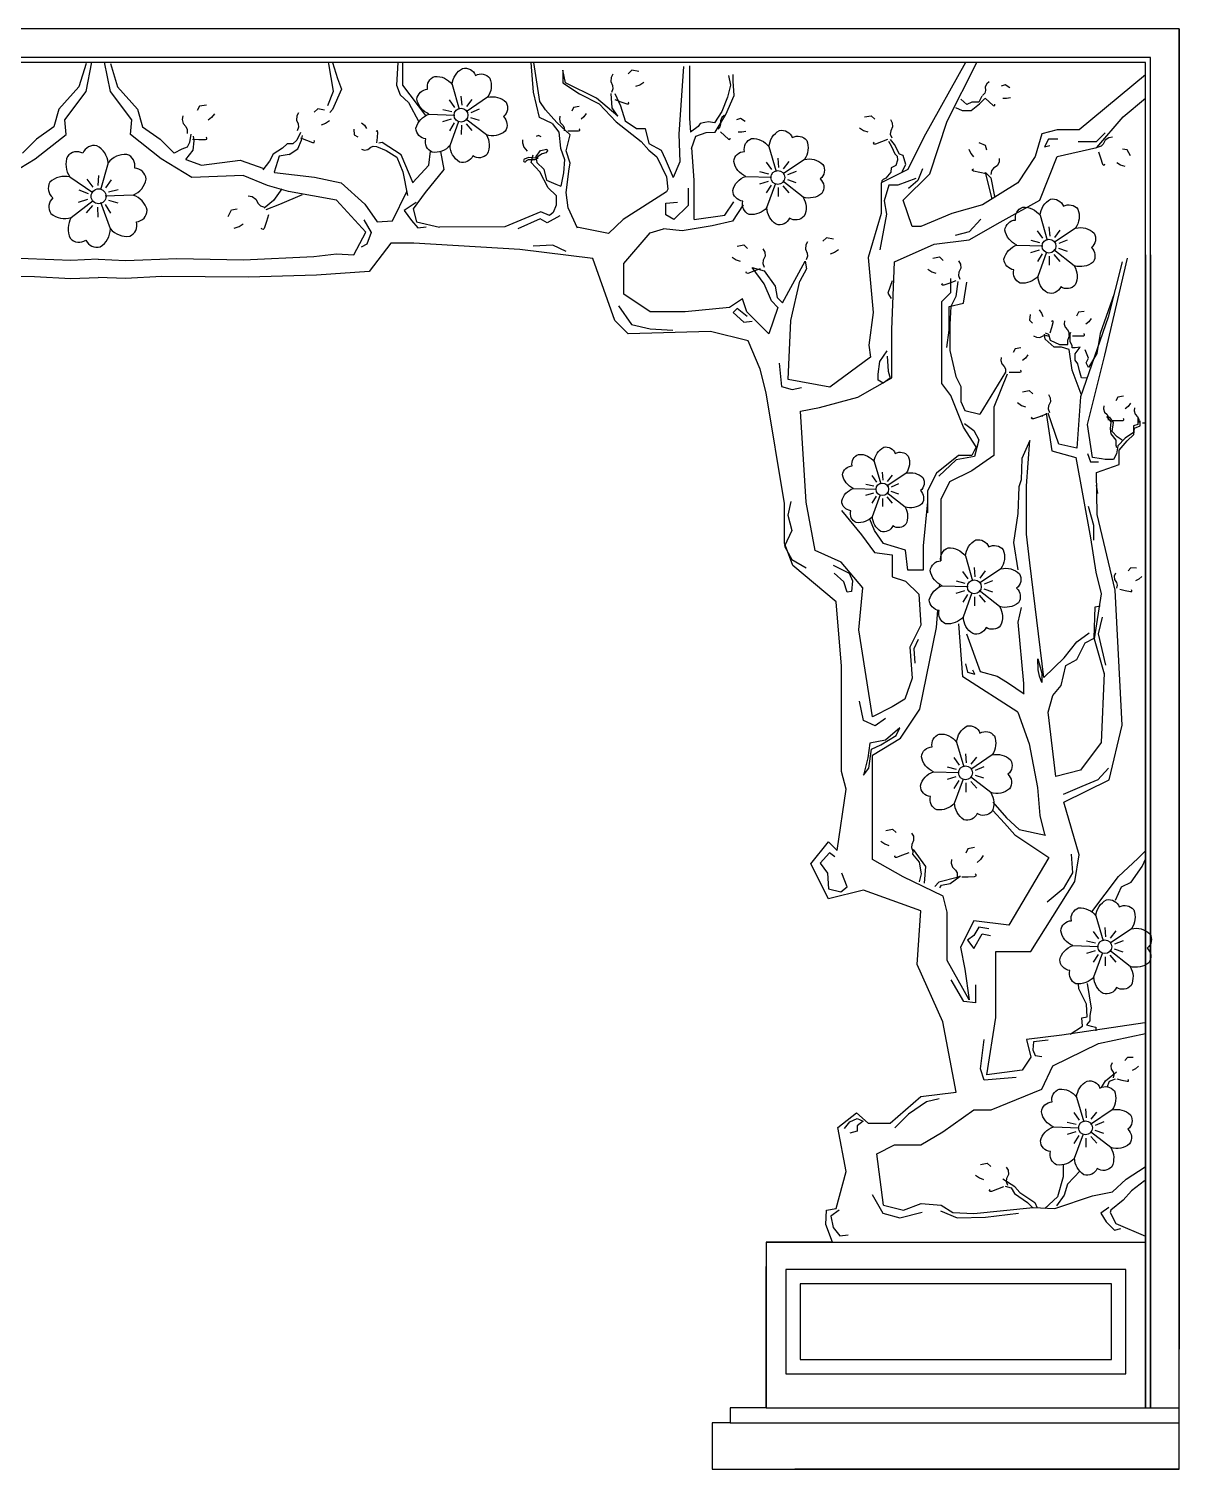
# Model space of a CAD drawing. Header units: metres. Extents: x 195 to 3795, y 4590 to 6990.
# Drawn here: x 1879 to 3795, y 4590 to 6990 of the extents above; entities that cross this region are included whole.
import ezdxf

# ---------------------------------------------------------------- set-up
doc = ezdxf.new("R2010")
doc.units = ezdxf.units.M
for name, color, linetype in [('3', 3, 'Continuous'), ('4', 4, 'Continuous'), ('7', 7, 'Continuous')]:
    doc.layers.add(name, color=color, linetype=linetype)

msp = doc.modelspace()

# ---------------------------------------------------------------- linework, layer by layer
at = {"layer": '3'}
for p, q in [((2584.38, 6897.41), (2596.3, 6856.01)), ((2579.68, 6871.42), (2588.39, 6859.03)), ((2599.11, 6877.88), (2600.32, 6862.73)), ((2643.48, 6875.98), (2607.79, 6851.85)), ((2617.3, 6872.42), (2608.2, 6860.31)), ((2545.74, 6847.84), (2588.79, 6846.38)), ((2568.87, 6855.8), (2583.65, 6852.28)), ((2629.45, 6855.94), (2615.42, 6850.1)), ((2629.88, 6836.95), (2615.55, 6841.86)), ((2569, 6835.33), (2583.48, 6839.78)), ((2580.52, 6820.22), (2588.44, 6833.19)), ((2580.95, 6795.76), (2595.64, 6836.26)), ((2600.03, 6814.02), (2600.27, 6829.17)), ((2641.35, 6813.16), (2607.37, 6839.64)), ((2617.96, 6820.31), (2608.07, 6831.84)), ((3671.86, 6816.66), (3656.94, 6801.76)), ((3112.02, 6793.74), (3123.94, 6752.34)), ((3634.57, 6801.76), (3627.11, 6801.76)), ((3656.94, 6801.76), (3634.57, 6801.76)), ((3126.75, 6774.2), (3127.96, 6759.06)), ((3171.11, 6772.3), (3135.43, 6748.17)), ((3144.94, 6768.75), (3135.84, 6756.63)), ((1995.62, 6745.31), (1994.31, 6728.96)), ((2011.52, 6766.41), (1998.65, 6721.7)), ((3073.38, 6744.16), (3116.43, 6742.7)), ((3096.51, 6752.13), (3111.28, 6748.6)), ((3107.31, 6767.74), (3116.02, 6755.35)), ((3157.08, 6752.26), (3143.06, 6746.43)), ((1947.7, 6743.26), (1986.25, 6717.2)), ((1962.86, 6721.62), (1978.01, 6715.32)), ((1975.97, 6739.42), (1985.8, 6726.34)), ((2016.61, 6738.34), (2007.2, 6724.95)), ((2028.28, 6721.47), (2012.32, 6717.66)), ((3096.64, 6731.65), (3111.12, 6736.1)), ((3108.16, 6716.55), (3116.08, 6729.51)), ((3108.58, 6692.09), (3123.27, 6732.59)), ((3127.67, 6710.35), (3127.91, 6725.49)), ((3168.99, 6709.48), (3135.01, 6735.97)), ((3145.59, 6716.63), (3135.71, 6728.17)), ((3157.52, 6733.28), (3143.19, 6738.18)), ((1950, 6675.41), (1986.69, 6704.02)), ((1962.39, 6701.11), (1977.86, 6706.41)), ((2015.24, 6656.63), (1999.37, 6700.37)), ((2053.26, 6712.87), (2006.76, 6711.29)), ((2015.7, 6683.04), (2007.15, 6697.04)), ((2028.13, 6699.36), (2012.5, 6704.17)), ((1975.27, 6683.13), (1985.94, 6695.59)), ((1994.62, 6676.35), (1994.36, 6692.71)), ((3563.59, 6679.34), (3575.5, 6637.95)), ((3558.88, 6653.35), (3567.59, 6640.96)), ((3578.31, 6659.81), (3579.52, 6644.67)), ((3622.68, 6657.91), (3586.99, 6633.78)), ((3596.5, 6654.36), (3587.41, 6642.24)), ((3524.94, 6629.77), (3568, 6628.31)), ((3548.07, 6637.73), (3562.85, 6634.21)), ((3608.65, 6637.87), (3594.62, 6632.04)), ((3548.21, 6617.26), (3562.68, 6621.71)), ((3559.72, 6602.16), (3567.64, 6615.12)), ((3560.15, 6577.7), (3574.84, 6618.19)), ((3579.23, 6595.96), (3579.47, 6611.1)), ((3620.55, 6595.09), (3586.58, 6621.57)), ((3597.16, 6602.24), (3587.27, 6613.78)), ((3609.08, 6618.88), (3594.75, 6623.79)), ((3058.99, 6523.94), (3052.21, 6517.16)), ((3075.96, 6510.38), (3058.99, 6523.94)), ((3287.42, 6268.92), (3298.15, 6231.66)), ((3283.18, 6245.53), (3291.02, 6234.37)), ((3300.67, 6251.34), (3301.76, 6237.71)), ((3340.6, 6249.63), (3308.48, 6227.92)), ((3317.04, 6246.43), (3308.86, 6235.53)), ((3252.64, 6224.3), (3291.39, 6222.99)), ((3273.46, 6231.47), (3286.75, 6228.3)), ((3273.58, 6213.05), (3286.61, 6217.05)), ((3338.69, 6193.09), (3308.11, 6216.93)), ((3327.97, 6231.6), (3315.35, 6226.35)), ((3328.37, 6214.51), (3315.47, 6218.92)), ((3283.94, 6199.45), (3291.07, 6211.12)), ((3284.33, 6177.44), (3297.55, 6213.89)), ((3301.5, 6193.87), (3301.72, 6207.5)), ((3317.63, 6199.53), (3308.74, 6209.91)), ((3439.22, 6111.69), (3451.14, 6070.29)), ((3434.51, 6085.69), (3443.22, 6073.3)), ((3453.94, 6092.15), (3455.15, 6077.01)), ((3498.31, 6090.25), (3462.62, 6066.12)), ((3472.13, 6086.7), (3463.04, 6074.58)), ((3400.57, 6062.11), (3443.63, 6060.65)), ((3423.7, 6070.08), (3438.48, 6066.55)), ((3423.84, 6049.6), (3438.31, 6054.05)), ((3435.78, 6010.04), (3450.47, 6050.53)), ((3496.18, 6027.43), (3462.21, 6053.91)), ((3484.28, 6070.21), (3470.25, 6064.38)), ((3484.71, 6051.22), (3470.38, 6056.13)), ((3435.35, 6034.5), (3443.27, 6047.46)), ((3454.86, 6028.3), (3455.1, 6043.44)), ((3472.79, 6034.58), (3462.9, 6046.12)), ((3439.41, 5931.64), (3442.85, 5917.9)), ((3559.7, 5940.22), (3566.58, 5916.19)), ((3442.85, 5917.9), (3454.88, 5914.47)), ((3454.88, 5914.47), (3451.44, 5921.34)), ((3566.58, 5916.19), (3566.58, 5900.74)), ((3424.57, 5801.64), (3436.49, 5760.25)), ((3409.05, 5760.03), (3423.83, 5756.51)), ((3419.86, 5775.65), (3428.57, 5763.26)), ((3439.29, 5782.11), (3440.5, 5766.96)), ((3483.66, 5780.21), (3447.97, 5756.08)), ((3457.48, 5776.66), (3448.39, 5764.54)), ((3469.63, 5760.17), (3455.6, 5754.34)), ((3385.92, 5752.07), (3428.98, 5750.61)), ((3409.19, 5739.56), (3423.66, 5744.01)), ((3420.7, 5724.45), (3428.62, 5737.42)), ((3421.13, 5699.99), (3435.82, 5740.49)), ((3481.53, 5717.39), (3447.56, 5743.87)), ((3458.14, 5724.54), (3448.26, 5736.07)), ((3470.06, 5741.18), (3455.73, 5746.09)), ((3440.21, 5718.25), (3440.45, 5733.4)), ((3656.59, 5511.91), (3668.51, 5470.52)), ((3651.88, 5485.92), (3660.59, 5473.53)), ((3671.32, 5492.38), (3672.53, 5477.24)), ((3715.68, 5490.48), (3680, 5466.35)), ((3689.51, 5486.93), (3680.41, 5474.81)), ((3617.95, 5462.34), (3661, 5460.88)), ((3641.08, 5470.31), (3655.85, 5466.78)), ((3641.21, 5449.83), (3655.69, 5454.28)), ((3653.15, 5410.27), (3667.84, 5450.76)), ((3713.56, 5427.66), (3679.58, 5454.14)), ((3701.65, 5470.44), (3687.63, 5464.61)), ((3702.09, 5451.45), (3687.76, 5456.36)), ((3652.73, 5434.73), (3660.64, 5447.69)), ((3672.24, 5428.53), (3672.48, 5443.67)), ((3690.16, 5434.81), (3680.28, 5446.35)), ((3624.4, 5210.07), (3636.32, 5168.67)), ((3619.69, 5184.08), (3628.4, 5171.68)), ((3639.12, 5190.53), (3640.34, 5175.39)), ((3683.49, 5188.63), (3647.8, 5164.5)), ((3657.32, 5185.08), (3648.22, 5172.97)), ((3585.75, 5160.49), (3628.81, 5159.04)), ((3608.89, 5168.46), (3623.66, 5164.93)), ((3669.46, 5168.59), (3655.43, 5162.76)), ((3609.02, 5147.98), (3623.5, 5152.44)), ((3620.53, 5132.88), (3628.45, 5145.84)), ((3620.96, 5108.42), (3635.65, 5148.92)), ((3640.05, 5126.68), (3640.29, 5141.83)), ((3681.37, 5125.81), (3647.39, 5152.3)), ((3657.97, 5132.96), (3648.09, 5144.5)), ((3669.9, 5149.61), (3655.57, 5154.51)), ((3795.21, 4692), (3795.21, 4692))]:
    msp.add_line(p, q, dxfattribs=at)
for points in [[(3739.21, 4692), (3739.21, 6934), (250.79, 6934), (250.79, 6611.76)], [(2852.01, 6914.21), (2849.02, 6908.83), (2848.51, 6902.04), (2851.56, 6895.43), (2852.13, 6890.23), (2849.87, 6884.09)], [(2895.1, 6918.73), (2883.91, 6920.87), (2877.81, 6915.15)], [(2903.41, 6900.7), (2896.75, 6896.18), (2889.86, 6893.74)], [(3478.59, 6901.52), (3474.62, 6898.28), (3472.13, 6893.18), (3472.46, 6887.12), (3471.3, 6882.92), (3467.66, 6878.86)], [(3513.35, 6891.76), (3505.34, 6896.86), (3498.85, 6894.31)], [(2855.25, 6872.21), (2865.35, 6868.48), (2875.46, 6864.75), (2877.98, 6864.81), (2878.62, 6866.57), (2877.63, 6867.93)], [(3514.24, 6875.24), (3507.69, 6873.79), (3501.6, 6874.02)], [(2135.64, 6844.97), (2134.51, 6838.93), (2136.17, 6832.32), (2141.15, 6827.02), (2143.34, 6822.27), (2143.12, 6815.72)], [(2175.1, 6862.88), (2163.81, 6861.37), (2159.82, 6854.01)], [(2188.68, 6848.4), (2183.79, 6842.01), (2178.03, 6837.52)], [(2328.62, 6850.17), (2325.64, 6844.79), (2325.13, 6838), (2328.18, 6831.39), (2328.75, 6826.19), (2326.48, 6820.05)], [(2371.72, 6854.69), (2360.53, 6856.83), (2354.42, 6851.11)], [(2763.75, 6844.34), (2762.96, 6839.27), (2764.53, 6833.82), (2768.82, 6829.53), (2770.77, 6825.63), (2770.77, 6820.18)], [(2796.13, 6860.31), (2786.76, 6858.76), (2783.64, 6852.52)], [(2807.83, 6848.62), (2803.93, 6843.17), (2799.25, 6839.27)], [(3037.69, 6845.28), (3033.73, 6842.03), (3031.24, 6836.93), (3031.56, 6830.88), (3030.41, 6826.67), (3026.76, 6822.62)], [(3072.46, 6835.51), (3064.45, 6840.61), (3057.96, 6838.06)], [(3271.18, 6843.13), (3282.37, 6845.27), (3288.48, 6839.55)], [(2380.03, 6836.66), (2373.37, 6832.15), (2366.48, 6829.71)], [(2420.66, 6823.02), (2421.33, 6813.56), (2427.24, 6809.86)], [(2433.4, 6833.58), (2438.46, 6829.18), (2441.9, 6824.15)], [(2459.21, 6800.18), (2460.05, 6809.11), (2460.9, 6818.05), (2460.31, 6820.06), (2458.75, 6820.21), (2457.87, 6819.12)], [(2777.01, 6819.79), (2785.98, 6819.79), (2794.96, 6819.79), (2796.91, 6820.57), (2796.91, 6822.12), (2795.74, 6822.9)], [(3031.14, 6818.15), (3037.82, 6812.15), (3044.49, 6806.16), (3046.46, 6805.43), (3047.5, 6806.59), (3047.15, 6807.95)], [(3073.34, 6818.99), (3066.79, 6817.55), (3060.71, 6817.78)], [(3262.87, 6825.1), (3269.53, 6820.58), (3276.42, 6818.14)], [(3314.28, 6838.61), (3317.26, 6833.23), (3317.77, 6826.44), (3314.73, 6819.83), (3314.15, 6814.63), (3316.42, 6808.49)], [(2151.99, 6806.15), (2162.75, 6805.8), (2173.51, 6805.45), (2175.88, 6806.31), (2175.94, 6808.18), (2174.57, 6809.16)], [(2331.87, 6808.17), (2341.97, 6804.44), (2352.07, 6800.71), (2354.59, 6800.77), (2355.24, 6802.53), (2354.25, 6803.89)], [(2433.52, 6789.28), (2438.49, 6788.03), (2444.07, 6789.07), (2448.74, 6792.94), (2452.8, 6794.52), (2458.23, 6794)], [(2701.32, 6804.98), (2701.32, 6799.91), (2703.66, 6792.9), (2709.52, 6786.27)], [(2732.53, 6810.04), (2728.24, 6812.38), (2724.34, 6810.43)], [(3309.55, 6805.46), (3299.45, 6801.73), (3289.35, 6797.99), (3286.83, 6798.06), (3286.18, 6799.82), (3287.18, 6801.18)], [(3461.52, 6800.46), (3472.13, 6796.31), (3474.25, 6788.21)], [(3593.26, 6806.36), (3577.76, 6806.36), (3571.11, 6793.09), (3579.97, 6795.3)], [(3683.89, 6809.31), (3677.82, 6808.33), (3672.17, 6804.54), (3668.85, 6798.06), (3665.12, 6794.39), (3658.89, 6792.38)], [(2724.09, 6777.42), (2731.31, 6787.29), (2742, 6789.43), (2743.07, 6786.49), (2740.4, 6783.29), (2734.52, 6781.69), (2726.77, 6776.88), (2726.77, 6773.15), (2724.36, 6776.35), (2724.36, 6777.95)], [(3444.88, 6789.64), (3448.11, 6782.26), (3452.64, 6776.53)], [(3495.58, 6773.67), (3495.24, 6767.52), (3492.05, 6761.51), (3485.95, 6757.54), (3482.69, 6753.45), (3481.34, 6747.04)], [(3660.75, 6785.11), (3664.05, 6774.86), (3667.36, 6764.61), (3668.97, 6762.67), (3670.75, 6763.25), (3671.21, 6764.87)], [(3714.08, 6778.22), (3708.85, 6788.34), (3700.57, 6789.6)], [(3367.54, 6756.78), (3359.74, 6737.31), (3344.15, 6723.68)], [(3473.91, 6748.13), (3463.38, 6750.36), (3452.84, 6752.58), (3450.75, 6753.98), (3451.13, 6755.81), (3452.7, 6756.44)], [(3705.04, 6760.54), (3697.37, 6762.99), (3691.2, 6766.9)], [(2977.25, 6724.71), (2977.25, 6695.5), (2953.86, 6672.14), (2940.21, 6679.93), (2940.21, 6699.4), (2959.7, 6701.34)], [(3356.36, 6740.69), (3326.53, 6729.51), (3311.61, 6729.51), (3304.16, 6703.44), (3307.88, 6681.09), (3296.7, 6621.49)], [(2244.63, 6711.5), (2251.31, 6710.41), (2257.51, 6706.21), (2261.13, 6699.07), (2265.22, 6695.02), (2272.07, 6692.79)], [(2524.27, 6700.83), (2504.48, 6687.15), (2516.66, 6670.42), (2527.31, 6658.26), (2541.02, 6659.78)], [(2211.31, 6677.42), (2217.1, 6688.53), (2226.21, 6689.89)], [(2278.64, 6680.03), (2274.96, 6668.77), (2271.28, 6657.51), (2269.5, 6655.38), (2267.55, 6656.02), (2267.05, 6657.81)], [(2763.93, 6678.15), (2742.65, 6666.7), (2731.18, 6673.24), (2693.53, 6656.89)], [(3464.99, 6673.06), (3445.5, 6651.64), (3422.11, 6645.8)], [(2221.18, 6657.95), (2229.62, 6660.6), (2236.43, 6664.88)], [(2437.49, 6671.94), (2449.67, 6650.65), (2442.06, 6630.89), (2432.93, 6626.32)], [(2774.37, 6619.09), (2751.99, 6629.41), (2719.3, 6627.69)], [(3058.84, 6627.69), (3070.03, 6629.82), (3076.13, 6624.1)], [(3176.2, 6635.2), (3173.22, 6629.82), (3172.71, 6623.03), (3175.75, 6616.42), (3176.33, 6611.22), (3174.06, 6605.08)], [(3219.3, 6639.72), (3208.11, 6641.86), (3202, 6636.13)], [(3050.52, 6609.66), (3057.18, 6605.14), (3064.07, 6602.7)], [(3101.93, 6623.16), (3104.92, 6617.79), (3105.43, 6611), (3102.38, 6604.39), (3101.8, 6599.19), (3104.07, 6593.05)], [(3227.61, 6621.69), (3220.95, 6617.17), (3214.06, 6614.73)], [(3384.82, 6607.72), (3396.01, 6609.86), (3402.11, 6604.14)], [(3427.91, 6603.2), (3430.9, 6597.82), (3431.41, 6591.03), (3428.36, 6584.42), (3427.78, 6579.22), (3430.05, 6573.08)], [(3739.21, 6613.36), (3739.21, 4692)], [(3097.21, 6590.01), (3087.11, 6586.28), (3077.01, 6582.55), (3074.49, 6582.62), (3073.84, 6584.37), (3074.83, 6585.74)], [(3376.5, 6589.7), (3383.16, 6585.18), (3390.05, 6582.74)], [(3317.07, 6570.06), (3310.18, 6549.43), (3315.35, 6540.84)], [(3423.19, 6570.05), (3413.09, 6566.32), (3402.99, 6562.59), (3400.47, 6562.65), (3399.82, 6564.41), (3400.81, 6565.77)], [(3408.47, 6458.89), (3412.37, 6488.1), (3412.37, 6527.04), (3435.75, 6532.88), (3441.6, 6567.92)], [(2861.36, 6528.4), (2882.88, 6497.36), (2913.95, 6490.19), (2952.2, 6487.81)], [(3687.19, 6548.45), (3663.8, 6482.26), (3657.95, 6449.16), (3644.31, 6425.79), (3640.41, 6433.58), (3644.31, 6441.37), (3638.46, 6455)], [(3052.21, 6517.16), (3070.18, 6500.94), (3084.31, 6502.71)], [(3547.18, 6513.88), (3545.89, 6504.47), (3550.92, 6499.64)], [(3561.81, 6521.58), (3565.87, 6516.24), (3568.2, 6510.61)], [(3636.78, 6519.17), (3627.42, 6517.61), (3624.3, 6511.38)], [(3648.48, 6507.48), (3644.58, 6502.02), (3639.9, 6498.13)], [(3580.21, 6483.6), (3582.87, 6492.16), (3585.53, 6500.73), (3585.37, 6502.83), (3583.88, 6503.29), (3582.79, 6502.4)], [(3604.4, 6503.19), (3603.62, 6498.13), (3605.18, 6492.67), (3609.47, 6488.38), (3611.42, 6484.49), (3611.42, 6479.03)], [(3617.66, 6478.64), (3626.64, 6478.64), (3635.61, 6478.64), (3637.56, 6479.42), (3637.56, 6480.98), (3636.39, 6481.76)], [(3531.23, 6458.23), (3521.87, 6456.68), (3518.74, 6450.44)], [(3552.83, 6478.21), (3557.43, 6475.96), (3563.11, 6475.84), (3568.47, 6478.66), (3572.77, 6479.37), (3577.98, 6477.75)], [(3129.3, 6433.03), (3132.84, 6394.22), (3150.5, 6388.93), (3166.39, 6392.46)], [(3293.71, 6414.59), (3296.59, 6435.5), (3308.71, 6453.48)], [(3308.73, 6444.61), (3310.4, 6419.59), (3313.74, 6407.91), (3302.05, 6399.58), (3293.71, 6404.58), (3293.71, 6414.59)], [(3498.85, 6442.26), (3498.07, 6437.19), (3499.63, 6431.74), (3503.92, 6427.45), (3505.87, 6423.55), (3505.87, 6418.1)], [(3542.93, 6446.54), (3539.03, 6441.09), (3534.35, 6437.19)], [(3512.11, 6417.71), (3521.09, 6417.71), (3530.06, 6417.71), (3532.01, 6418.49), (3532.01, 6420.04), (3530.84, 6420.82)], [(3534.28, 6385.12), (3545.46, 6387.26), (3551.57, 6381.53)], [(3525.96, 6367.09), (3532.62, 6362.57), (3539.51, 6360.13)], [(3577.37, 6380.6), (3580.35, 6375.22), (3580.87, 6368.43), (3577.82, 6361.82), (3577.24, 6356.62), (3579.51, 6350.48)], [(3669.94, 6362.01), (3669.16, 6356.95), (3670.72, 6351.49), (3675.01, 6347.2), (3676.96, 6343.31), (3676.96, 6337.85)], [(3702.32, 6377.99), (3692.96, 6376.43), (3689.84, 6370.2)], [(3714.03, 6366.3), (3710.13, 6360.84), (3705.44, 6356.95)], [(3572.65, 6347.44), (3562.54, 6343.71), (3552.44, 6339.98), (3549.92, 6340.05), (3549.28, 6341.8), (3550.27, 6343.17)], [(3683.21, 6337.46), (3692.18, 6337.46), (3701.15, 6337.46), (3703.1, 6338.24), (3703.1, 6339.8), (3701.93, 6340.58)], [(3721, 6358.28), (3720.22, 6353.22), (3721.78, 6347.76), (3726.07, 6343.47), (3728.02, 6339.58), (3728.02, 6334.12)], [(3437.74, 6332.53), (3453.3, 6320.66), (3461.68, 6305.07), (3454.59, 6277.62), (3424.06, 6271.99), (3394.82, 6244.73)], [(3734.27, 6333.73), (3739.21, 6333.73)], [(3642.25, 6282.33), (3647.27, 6268.52), (3654.81, 6268.52), (3661.1, 6268.52)], [(3148.42, 6202.22), (3143.26, 6179.87), (3150.14, 6154.09)], [(3643.55, 6194.53), (3652.35, 6163.14), (3652.35, 6138.04)], [(3150.14, 6154.09), (3137.86, 6128.1)], [(3137.86, 6128.1), (3149.9, 6105.75), (3174, 6092)], [(3219.07, 6096.33), (3245.38, 6083.19), (3251.22, 6070.05), (3249.76, 6052.54), (3242.45, 6051.08), (3236.61, 6068.59), (3220.53, 6083.19)], [(3689.03, 6083.01), (3687.17, 6078.23), (3687.51, 6072.57), (3690.77, 6067.45), (3691.83, 6063.22), (3690.64, 6057.9)], [(3724.11, 6091.57), (3714.63, 6092.08), (3710.23, 6086.68)], [(3733, 6077.62), (3728.01, 6073.14), (3722.59, 6070.35)], [(3696.65, 6056.16), (3705.41, 6054.21), (3714.17, 6052.26), (3716.24, 6052.6), (3716.58, 6054.12), (3715.61, 6055.14)], [(3667.13, 6009.5), (3660.2, 5981.81), (3672.33, 5929.9)], [(3360.26, 5972.43), (3353.38, 5956.96), (3355.1, 5932.9)], [(3566.58, 5900.74), (3562.68, 5911.3), (3560.15, 5921.89), (3559.7, 5940.22)], [(3305.88, 5840.72), (3288.67, 5828.69), (3269.74, 5837.28), (3262.85, 5869.95)], [(3269.74, 5746.17), (3278.32, 5758.23), (3282.71, 5789.77), (3298.5, 5796.78), (3323.94, 5812.56), (3329.98, 5825.25)], [(3329.98, 5825.25), (3305.88, 5804.62), (3280.06, 5799.46), (3276.62, 5775.4), (3269.74, 5746.17)], [(3677.44, 5758.34), (3659.73, 5738.43), (3633.15, 5727.37), (3602.14, 5714.1)], [(3306.43, 5654.39), (3317.62, 5656.53), (3323.72, 5650.81)], [(3349.52, 5649.87), (3352.51, 5644.49), (3353.02, 5637.7), (3349.97, 5631.09), (3349.39, 5625.9), (3351.66, 5619.75)], [(3221.55, 5610.36), (3212.94, 5617.24), (3197.45, 5600.05), (3209.5, 5582.86), (3211.22, 5557.07), (3231.87, 5551.92), (3242.2, 5560.51), (3233.59, 5582.86)], [(3298.11, 5636.37), (3304.77, 5631.85), (3311.66, 5629.41)], [(3344.8, 5616.72), (3334.7, 5612.99), (3324.6, 5609.26), (3322.08, 5609.32), (3321.43, 5611.08), (3322.42, 5612.44)], [(3454.44, 5626.11), (3443.27, 5623.88), (3439.76, 5616.28)], [(3416.22, 5605.7), (3415.47, 5599.59), (3417.56, 5593.11), (3422.87, 5588.13), (3425.36, 5583.53), (3425.57, 5576.99)], [(3468.93, 5612.53), (3464.46, 5605.84), (3458.99, 5600.99)], [(3615.43, 5614.55), (3617.64, 5583.57), (3602.14, 5557.03), (3575.56, 5534.9)], [(3433.07, 5576.76), (3443.83, 5577.11), (3454.59, 5577.45), (3456.9, 5578.46), (3456.84, 5580.33), (3455.41, 5581.22)], [(3478.11, 5490.4), (3461.66, 5493.14), (3453.43, 5479.45), (3442.46, 5471.23), (3453.43, 5457.53), (3467.14, 5482.19), (3480.86, 5479.45)], [(3455.82, 5396.81), (3455.82, 5367.2), (3436.76, 5369.32), (3415.59, 5405.27)], [(3523.58, 5242.42), (3470.64, 5238.19), (3464.29, 5257.22), (3470.64, 5305.87)], [(3577.07, 5304.62), (3552.87, 5301.94), (3551.53, 5288.51), (3555.56, 5279.11), (3566.32, 5277.77)], [(3683.52, 5267.14), (3681.66, 5262.36), (3681.99, 5256.7), (3685.25, 5251.58), (3686.31, 5247.35), (3685.13, 5242.03)], [(3718.6, 5275.7), (3709.12, 5276.21), (3704.72, 5270.81)], [(3727.48, 5261.75), (3722.49, 5257.27), (3717.07, 5254.48)], [(3691.13, 5240.29), (3699.89, 5238.34), (3708.65, 5236.4), (3710.73, 5236.73), (3711.06, 5238.25), (3710.09, 5239.27)], [(3395.63, 5207.33), (3374.12, 5201.96), (3344.55, 5181.82), (3321.69, 5158.99)], [(3237.84, 5157.68), (3246.79, 5168.86), (3259.1, 5174.45), (3269.18, 5169.98), (3259.1, 5162.16), (3259.1, 5153.21), (3246.79, 5149.86)], [(3464.2, 5097.87), (3475.39, 5100.01), (3481.5, 5094.29)], [(3507.3, 5093.35), (3510.28, 5087.97), (3510.79, 5081.18), (3507.75, 5074.57), (3507.17, 5069.38), (3509.44, 5063.23)], [(3455.89, 5079.85), (3462.55, 5075.33), (3469.44, 5072.89)], [(3284.05, 5047.55), (3301.53, 5016.67), (3329.76, 5008.61), (3367.4, 5018.01)], [(3502.57, 5060.2), (3492.47, 5056.47), (3482.37, 5052.74), (3479.85, 5052.8), (3479.2, 5054.56), (3480.2, 5055.92)], [(3229.16, 5021.44), (3214.8, 5011.66), (3218.72, 4992.75), (3229.81, 4979.06), (3244.18, 4980.36)], [(3397.9, 5020.69), (3425.55, 5008.97), (3472.46, 5009.81), (3527.75, 5016.5)], [(3677.92, 5026.07), (3664.48, 5016.67), (3673.89, 5001.9), (3687.33, 4988.47), (3698.08, 4991.16)]]:
    msp.add_lwpolyline(points, dxfattribs=at)
msp.add_lwpolyline([(2723.83, 6774.48), (2712.07, 6775.82), (2704.59, 6772.61, 1.41), (2707.53, 6769.41, -0.27), (2711.8, 6772.08, -0.01), (2722.49, 6772.35, 0.2), (2724.9, 6773.41, 1.14), (2723.03, 6774.75)], format="xyb", dxfattribs=at)
msp.add_lwpolyline([(3706.26, 4922.95), (3139.95, 4922.95), (3139.95, 4749.01), (3706.26, 4749.01)], close=True, dxfattribs=at)
at = {"layer": '4'}
for p, q in [((3795.21, 6990), (194.79, 6990)), ((3795.21, 4590), (3795.21, 6990)), ((3795.21, 4590), (3795.21, 6990)), ((3217.77, 4968), (3107.35, 4968)), ((3107.35, 4692), (3107.35, 4928)), ((3017.35, 4590), (3795.21, 4590))]:
    msp.add_line(p, q, dxfattribs=at)
for points in [[(3795.21, 6990), (3795.21, 4790)], [(3795.21, 6990), (3795.21, 4790)], [(3217.77, 4968), (3206.96, 4997.97), (3207.62, 5021.44), (3224.17, 5024.61), (3240.42, 5086.26), (3226.48, 5159.42), (3258.03, 5183.84), (3277.07, 5166.79), (3313.72, 5166.79), (3365.02, 5210.72), (3423.66, 5218.04), (3401.67, 5335.18), (3359.02, 5430.89), (3364.99, 5520.23), (3269.74, 5554.82), (3211.11, 5540.18), (3181.79, 5598.75), (3211.11, 5635.35), (3225.76, 5620.71), (3240.42, 5723.21), (3233.09, 5752.49), (3233.09, 5781.78), (3233.09, 5847.67), (3233.09, 5928.2), (3223.75, 6035.14), (3151.78, 6096.01), (3137.81, 6133.2), (3137.81, 6199.09), (3107.56, 6383.57), (3097.41, 6423.12), (3077.28, 6470.02), (3014.67, 6485.66), (2877.47, 6481.76), (2855.48, 6503.72), (2818.65, 6607.31), (2696.93, 6622.53), (2520.51, 6633.06), (2482.5, 6633.06), (2446.07, 6585.8), (2358.31, 6579.76), (2245.31, 6576.37), (2100.92, 6577.48), (2040.49, 6574.11), (1995, 6575.54)], [(1744.69, 6578.37), (1889.08, 6577.48), (1949.51, 6574.11), (1995, 6575.54)], [(3107.35, 4968), (3107.35, 4692), (3047.35, 4692), (3047.35, 4667), (3017.35, 4667), (3017.35, 4590)], [(3795.21, 4590), (3155.21, 4590)]]:
    msp.add_lwpolyline(points, dxfattribs=at)
at = {"layer": '7'}
for p, q in [((3671.15, 6446.18), (3709.14, 6607.74)), ((3699.99, 6601.73), (3676.92, 6509.55)), ((3676.92, 6509.55), (3630.77, 6377.04)), ((3642.31, 6330.95), (3671.15, 6446.18)), ((3630.77, 6377.04), (3624.66, 6291)), ((3573.95, 6349.73), (3583.39, 6286.65)), ((3594.92, 6298.18), (3577.05, 6349.35)), ((3624.66, 6291), (3594.92, 6298.18)), ((3583.39, 6286.65), (3623.15, 6275.66)), ((3623.15, 6275.66), (3647.54, 6141.77)), ((3659.61, 6215.73), (3657.53, 6229.58)), ((3647.54, 6141.77), (3656.14, 6084.52)), ((3656.14, 6084.52), (3665.38, 6048.65)), ((3665.38, 6048.65), (3653.84, 5973.75)), ((3699.99, 5829.72), (3688.45, 6054.41)), ((3434.67, 5910.38), (3428.34, 5998.71)), ((3653.84, 5973.75), (3670.19, 5915.45)), ((3526.27, 5851.33), (3434.67, 5910.38)), ((3678.81, 5738.75), (3699.99, 5829.72)), ((3602.92, 5701.56), (3678.81, 5738.75)), ((3107.35, 4968), (3739.21, 4968)), ((3107.35, 4692), (3795.21, 4692)), ((3047.35, 4667), (3795.21, 4667))]:
    msp.add_line(p, q, dxfattribs=at)
for points in [[(3747.21, 4692), (3747.21, 6942), (242.79, 6942), (242.79, 6620.1)], [(1974.64, 6932.33), (1962.86, 6893.13), (1929.5, 6855.89), (1921.18, 6826.74), (1891.94, 6806.09), (1868.63, 6782.8)], [(1890.14, 6773.27), (1941.41, 6813.92), (1939.32, 6838.25), (1974.64, 6885.29), (1984.45, 6934.29)], [(2099.86, 6773.27), (2048.59, 6813.92), (2050.68, 6838.25), (2015.36, 6885.29), (2005.55, 6934.29)], [(2015.36, 6932.33), (2027.14, 6893.13), (2060.5, 6855.89), (2068.82, 6826.74), (2098.06, 6806.09), (2121.37, 6782.8)], [(2377.28, 6861.96), (2387.01, 6886.25), (2378.9, 6931.59), (2378.3, 6934)], [(2384.99, 6934), (2393.49, 6907.3), (2399.98, 6889.49), (2385.39, 6855.49), (2380.53, 6850.63)], [(2493.74, 6934), (2491.67, 6895.84), (2497.92, 6879.72), (2511.56, 6867.45), (2529.15, 6835.25)], [(2540.57, 6845.51), (2502.01, 6896.07), (2502.01, 6934)], [(2750.79, 6832.11), (2729.79, 6842.38), (2719.68, 6884.42), (2715.86, 6934)], [(2758.68, 6833.69), (2739.8, 6855.1), (2730.7, 6868.74), (2720.55, 6934)], [(2768.66, 6921.13), (2768.66, 6900.15), (2796.66, 6881.51), (2829.33, 6865.19), (2857.33, 6834.9), (2899, 6802.24), (2912.12, 6787.85), (2925.25, 6776.53), (2941.35, 6743.16), (2943.56, 6722.91)], [(2860.14, 6844.33), (2824.66, 6874.52), (2773.33, 6900.15), (2768.66, 6921.13)], [(2969.61, 6927.18), (2961.65, 6814.27), (2963.83, 6768.17), (2952.31, 6742.44)], [(2981.71, 6817.61), (2980.08, 6840.5), (2980.08, 6928.35)], [(3044.72, 6912.09), (3047.88, 6896.33), (3043.15, 6875.85), (3033.68, 6852.21), (3021.06, 6833.3), (3011.59, 6834.87), (3005.07, 6833.81), (2997.53, 6832.01), (2994.24, 6826.99), (2981.62, 6817.54)], [(2983.19, 6790.75), (2990.29, 6811.22), (3007.18, 6816.95), (3022.64, 6817.54), (3039.99, 6847.48), (3054.19, 6879), (3052.61, 6902.64), (3052.61, 6913.67)], [(3439.31, 6934), (3370.12, 6809.42), (3343.04, 6755.51), (3299.06, 6733.54), (3299.06, 6682.29), (3277.07, 6609.08), (3285.37, 6517.45), (3278.52, 6462.75), (3280.92, 6443.09), (3213.16, 6392.93), (3144.2, 6405.54), (3148.66, 6503.72), (3163.31, 6569.61)], [(3739.21, 6913.23), (3628.88, 6821.4), (3592.24, 6821.4), (3566.68, 6815.21), (3555.59, 6777.47), (3526.27, 6733.54), (3467.64, 6696.94), (3416.33, 6682.29), (3365.02, 6660.33), (3350.37, 6660.33), (3335.71, 6704.26), (3379.68, 6748.19), (3409, 6836.04), (3458.04, 6934)], [(2860.14, 6844.33), (2850.67, 6858.51), (2849.09, 6882.15)], [(2855.4, 6882.15), (2864.87, 6861.66), (2872.76, 6836.45), (2891.69, 6823.84), (2905.89, 6823.84), (2912.2, 6798.63), (2932.71, 6787.59), (2939.02, 6773.41), (2952.31, 6742.44)], [(3284.4, 5843.43), (3261.91, 5988.57), (3268.26, 6058.43), (3232.04, 6101.09), (3188.97, 6120.76), (3174.18, 6201.17), (3164.41, 6352.7), (3196.2, 6359.05), (3259.79, 6375.99), (3316.6, 6408.4), (3316.6, 6488.94), (3321.05, 6601.76), (3387.01, 6631.04), (3445.65, 6638.37), (3496.95, 6667.65), (3562.92, 6704.26), (3592.24, 6777.47), (3658.2, 6792.11), (3702.18, 6843.36), (3739.21, 6874.19)], [(3422.81, 6858.87), (3434, 6853.91), (3448.91, 6853.91), (3462.58, 6865.08), (3471.28, 6873.77)], [(3466.31, 6877.5), (3461.34, 6867.56), (3450.15, 6867.56), (3441.45, 6863.84), (3431.51, 6872.53)], [(3472.04, 6874.4), (3478.71, 6868.4), (3485.38, 6862.4), (3487.36, 6861.68), (3488.4, 6862.83), (3488.05, 6864.2)], [(2331.91, 6817), (2325.6, 6804.39), (2319.29, 6798.09), (2309.83, 6798.09), (2301.98, 6790.95)], [(2750.79, 6832.11), (2761.84, 6817.93), (2764.99, 6791.14), (2771.3, 6772.23), (2769.72, 6750.17), (2765.64, 6727.74)], [(2793.28, 6658), (2777.61, 6691.86), (2774.46, 6717.07), (2779.19, 6756.47), (2780.77, 6765.93), (2774.46, 6786.41), (2780.77, 6813.2), (2758.68, 6833.69)], [(2149.24, 6814.54), (2147.24, 6800.58), (2143.24, 6792.61), (2134.26, 6789.62), (2121.37, 6782.8)], [(2141.01, 6771.96), (2153.21, 6787.62), (2154.72, 6803.08), (2153.73, 6811.05)], [(2312.98, 6780.75), (2327.18, 6790.21), (2333.49, 6804.39), (2335.07, 6812.27)], [(2458.36, 6793.87), (2474.73, 6787.06), (2492.46, 6776.16), (2502.01, 6751.63), (2510.19, 6712.12)], [(2519.74, 6732.56), (2499.28, 6780.25), (2467.91, 6800.69), (2462.45, 6799.32)], [(3311.29, 6802.75), (3315.8, 6795.23), (3318.81, 6787.72), (3321.82, 6781.7), (3325.59, 6777.95), (3326.34, 6771.18), (3323.33, 6762.16), (3315.8, 6758.4), (3315.05, 6750.88), (3306.77, 6741.11), (3302.26, 6738.86), (3300, 6736.6), (3300, 6734.35)], [(3333.86, 6752.39), (3339.88, 6763.66), (3335.37, 6778.7), (3329.35, 6780.95), (3321.07, 6797.49), (3314.3, 6805.76)], [(1995, 6606.03), (1949.51, 6603.95), (1920.98, 6605.01), (1863.94, 6607.12), (1753.02, 6607.12), (1635.76, 6610.68), (1597.98, 6615.33), (1569.22, 6613.65), (1549.4, 6651.43), (1598.1, 6704.32), (1678.25, 6719.12), (1713.16, 6729.12), (1753.64, 6745.46), (1838.95, 6742.28), (1890.14, 6773.27)], [(1995, 6606.03), (2040.49, 6603.95), (2069.02, 6605.01), (2126.06, 6607.12), (2236.98, 6605.12), (2354.24, 6610.68), (2392.02, 6615.33), (2420.78, 6613.65), (2440.6, 6651.43), (2391.9, 6704.32), (2311.75, 6719.12), (2276.84, 6729.12), (2236.36, 6745.46), (2151.05, 6742.28), (2099.86, 6773.27)], [(2141.01, 6771.96), (2166.74, 6762.97), (2231.57, 6770.96), (2270.64, 6757.1)], [(2301.98, 6790.95), (2286.5, 6781), (2280.01, 6769.67), (2268.98, 6754.88)], [(2312.98, 6780.75), (2296.23, 6777.76), (2287.96, 6750.95)], [(2519.18, 6733.88), (2545.66, 6762.54), (2548.46, 6785.87)], [(2565.07, 6785.58), (2570.51, 6755.68), (2539.58, 6717.51), (2519.56, 6690.25), (2525.02, 6668.44), (2563.37, 6659.25)], [(2757.42, 6712.13), (2744.48, 6724.95), (2730.28, 6751.74), (2716.08, 6767.5), (2719.24, 6780.11)], [(2723.97, 6776.96), (2725.55, 6767.5), (2737.07, 6756.01), (2741.33, 6737.56), (2757.1, 6731.26), (2765.64, 6727.74)], [(2987.41, 6672.11), (2987.41, 6738), (2983.57, 6791.6)], [(2287.96, 6750.95), (2288.5, 6750.76), (2355.21, 6742.92), (2399.73, 6733.12), (2438.98, 6697.84)], [(3483.58, 6706.89), (3472.91, 6750.59), (3481.55, 6741.95), (3487.32, 6713.16), (3488.45, 6709.93)], [(2300.96, 6723.5), (2287.03, 6703.89), (2271.13, 6691.17)], [(2943.56, 6722.91), (2941.49, 6718.29), (2869.2, 6672.34), (2844.75, 6649.17), (2791.82, 6659.65)], [(2334.5, 6713.31), (2296.78, 6697.39), (2274.11, 6688.25)], [(2438.98, 6697.84), (2459.52, 6668.44), (2484.99, 6670.25), (2508.82, 6718.76)], [(2757.42, 6712.13), (2757.42, 6696.35), (2752.69, 6683.74), (2746.41, 6678.73)], [(3068.8, 6696.91), (3051.19, 6669.28), (3017.55, 6661.96), (2967.58, 6653.64), (2936.35, 6656.81)], [(2987.41, 6672.11), (3038.62, 6679.33), (3053.71, 6701.94)], [(2746.41, 6678.73), (2732.03, 6685.01), (2672.34, 6660.04), (2563.37, 6659.25)], [(3116.25, 6536.51), (3126.67, 6525.68), (3112.01, 6481.76), (3075.36, 6518.36), (3068.03, 6540.33), (3046.04, 6525.68), (2972.75, 6518.36), (2914.11, 6518.36), (2870.14, 6547.65), (2870.14, 6598.9), (2870.14, 6598.9), (2914.11, 6650.15), (2936.35, 6656.81)], [(3116.25, 6536.51), (3104.25, 6565.07), (3084.13, 6592.47), (3104.25, 6586.99), (3122.54, 6561.42), (3125.48, 6542.34), (3134.62, 6533.2), (3172.47, 6602.84), (3174.3, 6590.06), (3163.31, 6569.61)], [(3747.21, 6613.36), (3747.21, 4692)], [(3456.97, 6293.66), (3435.97, 6326.33), (3415.03, 6379.03), (3400, 6399.05), (3400, 6442.41), (3400, 6497.44), (3400, 6535.8), (3415.03, 6550.81), (3415.03, 6574.16)], [(3426.72, 6569.16), (3423.38, 6544.14), (3415.03, 6527.46), (3413.36, 6497.44), (3413.36, 6454.08), (3423.38, 6410.72), (3431.73, 6394.04), (3431.73, 6369.03), (3438.41, 6354.02), (3463.19, 6348.17)], [(3631.9, 6381.1), (3616.95, 6421.15), (3611.75, 6455.45), (3599.26, 6459.61), (3586.78, 6459.61), (3572.21, 6473.12), (3571.17, 6481.44)], [(3572.21, 6483.52), (3577.41, 6481.44), (3580.53, 6471.04), (3596.14, 6463.77), (3609.67, 6463.77), (3609.67, 6471.04), (3614.87, 6484.55)], [(3640.88, 6407.64), (3632.56, 6408.68), (3629.44, 6420.11), (3626.32, 6431.55), (3622.15, 6437.78), (3622.15, 6448.18), (3630.48, 6459.61), (3622.15, 6458.57), (3616.95, 6458.57), (3616.95, 6461.69), (3613.83, 6468.96), (3613.83, 6482.48)], [(3508.66, 6414.76), (3486.37, 6359.74), (3486.37, 6278.98), (3449.62, 6253.28), (3412.87, 6234.93), (3398.17, 6205.56), (3398.17, 6103.69)], [(3506.1, 6418.07), (3463.19, 6348.17)], [(3564.99, 6345.25), (3568.09, 6344.87)], [(3726.21, 6341.12), (3726.21, 6330.73), (3718.92, 6328.65), (3718.92, 6317.22), (3705.4, 6307.86), (3692.91, 6295.39), (3690.83, 6281.88), (3685.63, 6272.52), (3672.1, 6272.52), (3665.86, 6273.56), (3650.64, 6275.46), (3642.31, 6330.95)], [(3688.45, 6054.41), (3658.63, 6180.72), (3657.53, 6250.7), (3694.99, 6264.21), (3694.99, 6288.11), (3708.52, 6303.7), (3719.96, 6314.1), (3721, 6324.49), (3730.37, 6328.65), (3730.37, 6336.96)], [(3674.18, 6344.24), (3681.46, 6334.89), (3680.42, 6323.45), (3681.46, 6315.14), (3689.79, 6304.74), (3689.79, 6296.43), (3690.83, 6292.27)], [(3700.19, 6304.74), (3691.87, 6309.94), (3683.55, 6319.29), (3685.63, 6333.85), (3679.38, 6343.2)], [(3456.97, 6293.66), (3449.62, 6278.98), (3427.57, 6278.98), (3390.82, 6249.61), (3376.12, 6220.25), (3376.12, 6183.54)], [(3546.74, 6099.94), (3540.93, 6147.84), (3540.93, 6228.38), (3546.62, 6304.11), (3533.37, 6273.91), (3531.83, 6238.3), (3528.22, 6226.79), (3526.28, 6182.14), (3519.38, 6133.94), (3526.63, 6088.64)], [(3376.12, 6201.89), (3368.77, 6128.48), (3368.77, 6088.1), (3343.05, 6088.1), (3339.37, 6121.14), (3302.62, 6132.15), (3287.92, 6154.17), (3279.76, 6173.2)], [(3232.8, 6187.21), (3265.88, 6146.83), (3287.92, 6117.47), (3317.32, 6113.79), (3317.32, 6077.09), (3339.37, 6069.75), (3361.42, 6047.72), (3365.1, 5996.33), (3346.72, 5959.62), (3350.4, 5908.23), (3338.08, 5872.98), (3317.32, 5860.51), (3284.4, 5843.43)], [(3569.86, 5909.33), (3546.74, 6099.94)], [(3396.02, 6060.12), (3396.34, 6064.3)], [(3532.17, 6025.67), (3526.27, 6001.42), (3535.75, 5898.92), (3535.75, 5883.57)], [(3576.89, 5851.36), (3584.87, 5879.26), (3598.66, 5895.53), (3606.18, 5929.34), (3624.98, 5939.36), (3638.77, 5966.91), (3653.82, 5974.43), (3655.07, 6027.02), (3663.85, 6028.27)], [(3284.25, 5779.75), (3330.84, 5807.94), (3363.25, 5856.58), (3390.82, 5992.66), (3393.02, 6021.22)], [(3440.77, 5982.15), (3463.51, 5919.39), (3492.35, 5911.11), (3509.55, 5901.04), (3537.26, 5882)], [(3569.86, 5909.33), (3603.78, 5941.77), (3624.63, 5968.55), (3645.49, 5983.43)], [(3670.23, 5916.39), (3665.38, 5800.91), (3630.77, 5754.82), (3589.92, 5743.95)], [(3526.27, 5851.33), (3545.24, 5798.78), (3559.4, 5726.03), (3562.92, 5679.28), (3570.25, 5650), (3572.05, 5646.39)], [(3589.92, 5743.95), (3576.89, 5851.36)], [(3578.19, 5609.3), (3511.61, 5496.25), (3452.98, 5503.57), (3430.99, 5459.64), (3438.32, 5423.04), (3445.65, 5371.79), (3409, 5437.68), (3409, 5518.21), (3402.17, 5544.99), (3335.71, 5576.78), (3284.4, 5606.07), (3284.4, 5650), (3284.4, 5723.21), (3284.4, 5779.85)], [(3737.95, 5333.53), (3599.57, 5313.22), (3540.93, 5305.9), (3548.26, 5276.61), (3533.6, 5254.65), (3474.97, 5247.33), (3489.62, 5342.5), (3489.62, 5452.32), (3548.26, 5452.32), (3584.91, 5510.89), (3621.55, 5569.46), (3628.88, 5613.39), (3602.92, 5701.56)], [(3485.06, 5701.22), (3507.73, 5675.09), (3528.66, 5655.93), (3572.31, 5646.33)], [(3485.06, 5687.28), (3504.24, 5666.38), (3521.68, 5647.22), (3578.19, 5609.3)], [(3352.42, 5622.62), (3350.96, 5614.75), (3362.28, 5601.39), (3365.37, 5581.86), (3362.3, 5568.81)], [(3352.42, 5622.62), (3372.65, 5594.33), (3370.65, 5566.31)], [(3649.94, 5518.5), (3694.29, 5577.56), (3726.12, 5607.68), (3737.84, 5619.39)], [(3688.96, 5538.05), (3699.39, 5560.19), (3715.04, 5568.01), (3733.3, 5594.06), (3739.52, 5607.68)], [(3396.65, 5558.52), (3399.62, 5562.96), (3413.81, 5565.89), (3430.44, 5578.15), (3425.25, 5576.15), (3394.9, 5568.06), (3388.5, 5560.96)], [(3613.74, 5314.77), (3634.07, 5328.31), (3633.1, 5341.85), (3641.81, 5343.78), (3640.84, 5365.05), (3628.26, 5390.19), (3627.79, 5398.66)], [(3641.86, 5399.47), (3648.59, 5358.28), (3646.65, 5345.71), (3646.65, 5337.01), (3640.84, 5330.24), (3648.59, 5328.31), (3656.33, 5326.38), (3656.33, 5320.58)], [(3302.81, 5029.96), (3291.73, 5115.54), (3321.05, 5130.19), (3365.02, 5130.19), (3401.67, 5152.15), (3452.98, 5188.76), (3482.3, 5188.76), (3566.39, 5223.32), (3584.91, 5261.97), (3660.61, 5299.33), (3739.21, 5315.96)], [(3665.72, 5226.21), (3672.54, 5236.91), (3690.99, 5252.27)], [(3688.58, 5240.01), (3678.83, 5235.83), (3674.65, 5226.1)], [(3302.81, 5029.96), (3336.23, 5021.61), (3365.48, 5032.74), (3398.9, 5029.96), (3418.4, 5017.44), (3453.22, 5016.05), (3552.1, 5025.79), (3588.3, 5024.4), (3650.97, 5045.26), (3684.4, 5052.22), (3706.68, 5073.08), (3738.71, 5093.95)], [(3602.23, 5096.73), (3602.23, 5077.25), (3592.48, 5043.87), (3571.59, 5024.4)], [(3529.68, 5050.8), (3521.59, 5060.56), (3501.36, 5073.5)], [(3630.08, 5086.99), (3609.19, 5064.74), (3603.62, 5046.65), (3591.09, 5028.57)], [(3737.32, 5070.3), (3715.74, 5053.64), (3701.81, 5038.29), (3681.61, 5021.61), (3680.22, 5017.44), (3689.97, 4999.36), (3739.21, 4978.04)], [(3505.29, 5061.64), (3515.48, 5058.71), (3520.84, 5049.57)], [(3520.84, 5049.57), (3542.35, 5034.13), (3551.68, 5025.74)], [(3529.68, 5050.8), (3554.88, 5034.13), (3558.65, 5025.53)]]:
    msp.add_lwpolyline(points, dxfattribs=at)
for points in [[(2642.95, 6781.31, -0.37), (2618.71, 6778.2, -0.37), (2596.53, 6767.95, -0.25), (2580.95, 6795.76, -0.25), (2551.16, 6784.41, -0.37), (2540.7, 6806.49, -0.37), (2524.1, 6824.42, -0.25), (2545.74, 6847.84, -0.25), (2525.73, 6872.66, -0.37), (2543.51, 6889.42, -0.37), (2555.43, 6910.76, -0.25), (2584.38, 6897.41, -0.25), (2601.81, 6924.11, -0.37), (2623.25, 6912.38, -0.37), (2647.22, 6907.64, -0.25), (2643.48, 6875.98, -0.25), (2674.25, 6867.66, -0.37), (2669.73, 6843.64, -0.37), (2672.62, 6819.38, -0.25), (2641.35, 6813.16, -0.25)], [(3170.58, 6677.64, -0.37), (3146.35, 6674.52, -0.37), (3124.17, 6664.27, -0.25), (3108.58, 6692.09, -0.25), (3078.79, 6680.73, -0.37), (3068.34, 6702.82, -0.37), (3051.74, 6720.75, -0.25), (3073.38, 6744.16, -0.25), (3053.37, 6768.98, -0.37), (3071.15, 6785.75, -0.37), (3083.07, 6807.08, -0.25), (3112.02, 6793.74, -0.25), (3129.45, 6820.44, -0.37), (3150.89, 6808.71, -0.37), (3174.86, 6803.96, -0.25), (3171.11, 6772.3, -0.25), (3201.89, 6763.98, -0.37), (3197.36, 6739.97, -0.37), (3200.26, 6715.7, -0.25), (3168.99, 6709.48, -0.25)], [(1948.28, 6641.02, 0.37), (1974.45, 6637.66, 0.37), (1998.41, 6626.59, 0.25), (2015.24, 6656.63, 0.25), (2047.41, 6644.36, 0.37), (2058.7, 6668.22, 0.37), (2076.63, 6687.58, 0.25), (2053.26, 6712.87, 0.25), (2074.87, 6739.68, 0.37), (2055.67, 6757.78, 0.37), (2042.8, 6780.82, 0.25), (2011.52, 6766.41, 0.25), (1992.7, 6795.24, 0.37), (1969.55, 6782.58, 0.37), (1943.66, 6777.45, 0.25), (1947.7, 6743.26, 0.25), (1914.47, 6734.27, 0.37), (1919.36, 6708.34, 0.37), (1916.23, 6682.13, 0.25), (1950, 6675.41, 0.25)], [(3622.15, 6563.25, -0.37), (3597.91, 6560.13, -0.37), (3575.73, 6549.88, -0.25), (3560.15, 6577.7, -0.25), (3530.36, 6566.34, -0.37), (3519.91, 6588.43, -0.37), (3503.3, 6606.35, -0.25), (3524.94, 6629.77, -0.25), (3504.93, 6654.59, -0.37), (3522.71, 6671.36, -0.37), (3534.63, 6692.69, -0.25), (3563.59, 6679.34, -0.25), (3581.01, 6706.04, -0.37), (3602.45, 6694.32, -0.37), (3626.42, 6689.57, -0.25), (3622.68, 6657.91, -0.25), (3653.45, 6649.59, -0.37), (3648.93, 6625.58, -0.37), (3651.82, 6601.31, -0.25), (3620.55, 6595.09, -0.25)], [(3340.13, 6164.43, -0.37), (3318.31, 6161.63, -0.37), (3298.35, 6152.4, -0.25), (3284.33, 6177.44, -0.25), (3257.51, 6167.22, -0.37), (3248.11, 6187.1, -0.37), (3233.16, 6203.23, -0.25), (3252.64, 6224.3, -0.25), (3234.63, 6246.65, -0.37), (3250.63, 6261.73, -0.37), (3261.36, 6280.93, -0.25), (3287.42, 6268.92, -0.25), (3303.1, 6292.95, -0.37), (3322.4, 6282.4, -0.37), (3343.97, 6278.13, -0.25), (3340.6, 6249.63, -0.25), (3368.3, 6242.14, -0.37), (3364.23, 6220.53, -0.37), (3366.83, 6198.69, -0.25), (3338.69, 6193.09, -0.25)], [(3497.78, 5995.59, -0.37), (3473.54, 5992.47, -0.37), (3451.36, 5982.22, -0.25), (3435.78, 6010.04, -0.25), (3405.99, 5998.68, -0.37), (3395.54, 6020.77, -0.37), (3378.93, 6038.69, -0.25), (3400.57, 6062.11, -0.25), (3380.56, 6086.93, -0.37), (3398.34, 6103.7, -0.37), (3410.26, 6125.03, -0.25), (3439.22, 6111.69, -0.25), (3456.64, 6138.38, -0.37), (3478.08, 6126.66, -0.37), (3502.05, 6121.91, -0.25), (3498.31, 6090.25, -0.25), (3529.08, 6081.93, -0.37), (3524.56, 6057.92, -0.37), (3527.45, 6033.65, -0.25), (3496.18, 6027.43, -0.25)], [(3483.13, 5685.54, -0.37), (3458.89, 5682.43, -0.37), (3436.71, 5672.18, -0.25), (3421.13, 5699.99, -0.25), (3391.34, 5688.64, -0.37), (3380.89, 5710.72, -0.37), (3364.28, 5728.65, -0.25), (3385.92, 5752.07, -0.25), (3365.91, 5776.89, -0.37), (3383.69, 5793.66, -0.37), (3395.61, 5814.99, -0.25), (3424.57, 5801.64, -0.25), (3441.99, 5828.34, -0.37), (3463.43, 5816.62, -0.37), (3487.4, 5811.87, -0.25), (3483.66, 5780.21, -0.25), (3514.43, 5771.89, -0.37), (3509.91, 5747.87, -0.37), (3512.8, 5723.61, -0.25), (3481.53, 5717.39, -0.25)], [(3715.15, 5395.82, -0.37), (3690.92, 5392.7, -0.37), (3668.74, 5382.45, -0.25), (3653.15, 5410.27, -0.25), (3623.36, 5398.91, -0.37), (3612.91, 5421, -0.37), (3596.31, 5438.92, -0.25), (3617.95, 5462.34, -0.25), (3597.94, 5487.16, -0.37), (3615.72, 5503.93, -0.37), (3627.64, 5525.26, -0.25), (3656.59, 5511.91, -0.25), (3674.02, 5538.61, -0.37), (3695.46, 5526.89, -0.37), (3719.43, 5522.14, -0.25), (3715.68, 5490.48, -0.25), (3746.46, 5482.16, -0.37), (3741.93, 5458.15, -0.37), (3744.83, 5433.88, -0.25), (3713.56, 5427.66, -0.25)], [(3682.96, 5093.97, -0.37), (3658.73, 5090.85, -0.37), (3636.54, 5080.6, -0.25), (3620.96, 5108.42, -0.25), (3591.17, 5097.06, -0.37), (3580.72, 5119.15, -0.37), (3564.12, 5137.08, -0.25), (3585.75, 5160.49, -0.25), (3565.75, 5185.32, -0.37), (3583.52, 5202.08, -0.37), (3595.44, 5223.41, -0.25), (3624.4, 5210.07, -0.25), (3641.83, 5236.77, -0.37), (3663.26, 5225.04, -0.37), (3687.23, 5220.3, -0.25), (3683.49, 5188.63, -0.25), (3714.27, 5180.31, -0.37), (3709.74, 5156.3, -0.37), (3712.64, 5132.04, -0.25), (3681.37, 5125.81, -0.25)]]:
    msp.add_lwpolyline(points, format="xyb", close=True, dxfattribs=at)
msp.add_lwpolyline([(3682.26, 4898.95), (3163.95, 4898.95), (3163.95, 4773.01), (3682.26, 4773.01)], close=True, dxfattribs=at)
for centre, radius in [((2599.18, 6846.03), 11.55), ((3126.82, 6742.35), 11.55), ((1995.54, 6710.91), 12.47), ((3578.38, 6627.96), 11.55), ((3300.73, 6222.68), 10.39), ((3454.01, 6060.3), 11.55), ((3439.36, 5750.26), 11.55), ((3671.39, 5460.53), 11.55), ((3639.19, 5158.68), 11.55)]:
    msp.add_circle(centre, radius, dxfattribs=at)

doc.saveas('drawing.dxf')
